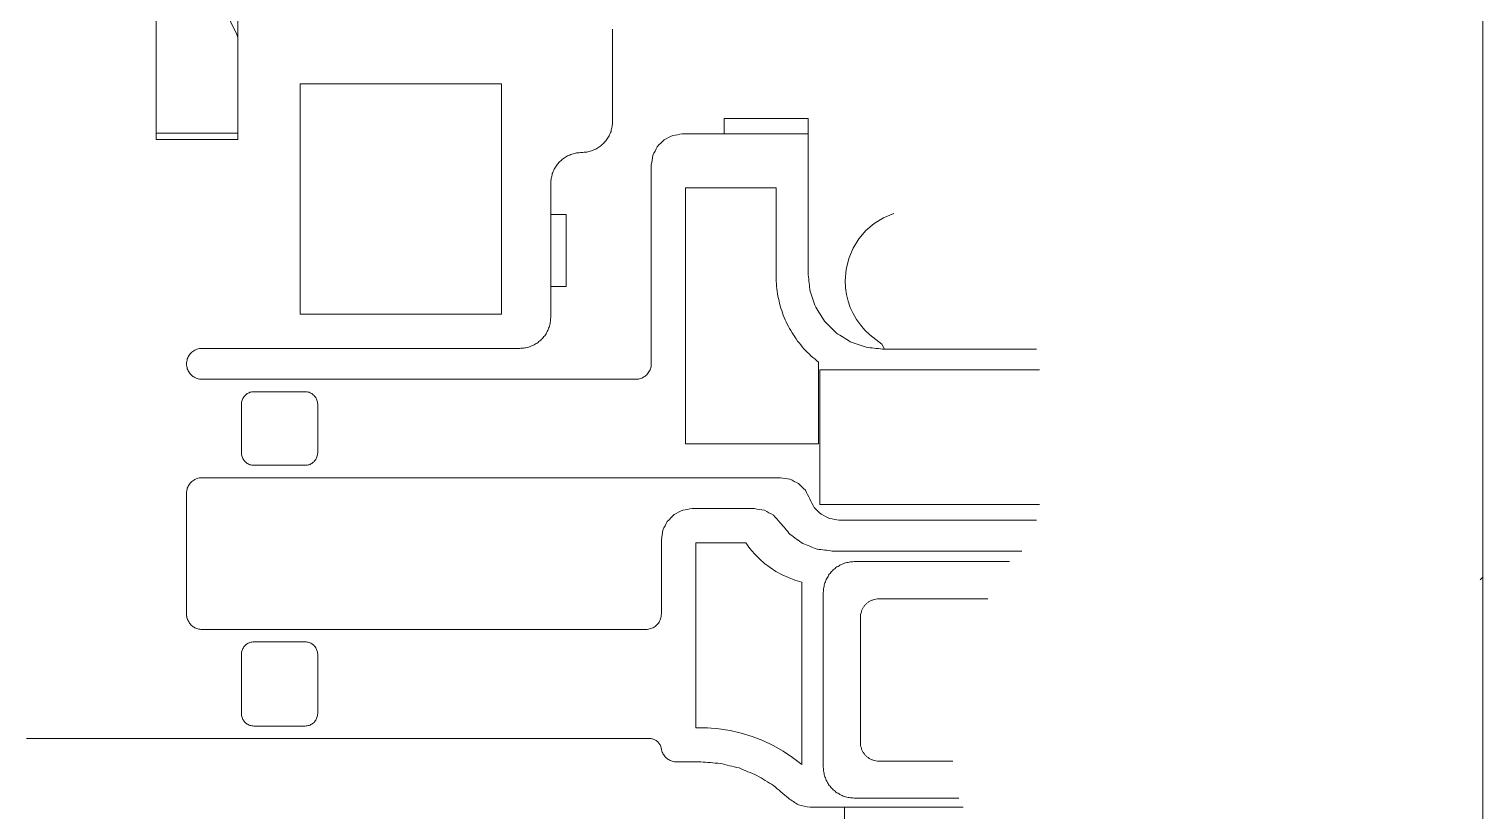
# Model space of a CAD drawing. Header units: millimetres. Extents: x 1863 to 2194, y 977 to 1295.
# Drawn here: x 2170.47 to 2193.97, y 1184.19 to 1196.83 of the extents above; entities that cross this region are included whole.
import ezdxf

# ---------------------------------------------------------------- set-up
doc = ezdxf.new("R2010")
doc.units = ezdxf.units.MM
doc.layers.add('05 Tray 實際版框', color=220, linetype='Continuous', lineweight=25)
doc.layers.add('2', color=7, linetype='Continuous', true_color=0xffffff)

msp = doc.modelspace()

# ---------------------------------------------------------------- linework, layer by layer
at = {"layer": '05 Tray 實際版框', "lineweight": 0, "ltscale": 0.2}
msp.add_line((2193.923, 1187.927), (2193.966, 1187.971), dxfattribs=at)
msp.add_lwpolyline([(2133.719, 1252.203), (2177.895, 1252.203, -0.198912), (2181.43, 1250.739), (2192.502, 1239.668, -0.198912), (2193.966, 1236.132), (2193.966, 1087.203)], format="xyb", dxfattribs=at)
at = {"layer": '2', "color": 35, "linetype": 'Continuous', "lineweight": 18}
for p, q in [((2172.526, 1195.041), (2172.526, 1198.13)), ((2173.831, 1196.736), (2173.096, 1198.26)), ((2173.846, 1195.041), (2173.846, 1196.999)), ((2181.705, 1195.381), (2183.065, 1195.381)), ((2181.705, 1195.131), (2181.705, 1195.381)), ((2183.065, 1195.381), (2183.065, 1195.132)), ((2172.526, 1195.141), (2173.846, 1195.141)), ((2173.846, 1195.041), (2172.526, 1195.041)), ((2179.153, 1193.831), (2178.903, 1193.831)), ((2179.153, 1192.666), (2179.153, 1193.831)), ((2183.996, 1193.57), (2184.13, 1193.685)), ((2184.13, 1193.685), (2184.281, 1193.778)), ((2184.281, 1193.778), (2184.446, 1193.848)), ((2183.788, 1193.285), (2183.881, 1193.436)), ((2183.881, 1193.436), (2183.996, 1193.57)), ((2183.718, 1193.12), (2183.788, 1193.285)), ((2183.66, 1192.757), (2183.675, 1192.943)), ((2183.675, 1192.943), (2183.718, 1193.12)), ((2183.665, 1192.645), (2183.66, 1192.757)), ((2178.903, 1192.666), (2179.153, 1192.666)), ((2183.681, 1192.536), (2183.665, 1192.645)), ((2183.707, 1192.429), (2183.681, 1192.536)), ((2183.743, 1192.326), (2183.707, 1192.429)), ((2183.789, 1192.227), (2183.743, 1192.326)), ((2183.844, 1192.133), (2183.789, 1192.227)), ((2183.908, 1192.044), (2183.844, 1192.133)), ((2183.98, 1191.961), (2183.908, 1192.044)), ((2184.06, 1191.885), (2183.98, 1191.961)), ((2184.252, 1191.736), (2184.06, 1191.885)), ((2184.295, 1191.654), (2184.252, 1191.736)), ((2181.248, 1185.533), (2181.248, 1188.526)), ((2181.248, 1188.526), (2182.055, 1188.526)), ((2182.055, 1188.526), (2182.122, 1188.434)), ((2182.122, 1188.434), (2182.195, 1188.347)), ((2182.195, 1188.347), (2182.274, 1188.267)), ((2182.274, 1188.267), (2182.358, 1188.192)), ((2182.358, 1188.192), (2182.448, 1188.124)), ((2182.448, 1188.124), (2182.542, 1188.063)), ((2182.542, 1188.063), (2182.641, 1188.008)), ((2182.641, 1188.008), (2182.744, 1187.961)), ((2182.744, 1187.961), (2182.85, 1187.921)), ((2182.85, 1187.921), (2182.959, 1187.889)), ((2182.958, 1187.889), (2182.958, 1184.942)), ((2181.434, 1185.532), (2181.248, 1185.533)), ((2181.619, 1185.517), (2181.434, 1185.532)), ((2181.802, 1185.489), (2181.619, 1185.517)), ((2181.982, 1185.448), (2181.802, 1185.489)), ((2182.158, 1185.394), (2181.982, 1185.448)), ((2182.329, 1185.328), (2182.158, 1185.394)), ((2182.496, 1185.249), (2182.329, 1185.328)), ((2182.657, 1185.159), (2182.496, 1185.249)), ((2182.811, 1185.056), (2182.657, 1185.159)), ((2182.958, 1184.942), (2182.811, 1185.056)), ((2183.651, 1184.25), (2183.651, 1183.45))]:
    msp.add_line(p, q, dxfattribs=at)
msp.add_arc((2173.696, 1196.671), 0.15, 0, 25.7479, dxfattribs=at)
for points, degree in [([(2179.903, 1195.331), (2179.903, 1196.825)], 1), ([(2174.853, 1192.219), (2174.853, 1195.94)], 1), ([(2174.853, 1195.94), (2178.108, 1195.94)], 1), ([(2178.108, 1195.94), (2178.108, 1192.219)], 1), ([(2179.896, 1195.25), (2179.898, 1195.277), (2179.9, 1195.304), (2179.903, 1195.331)], 3), ([(2179.806, 1195.036), (2179.82, 1195.057), (2179.833, 1195.079), (2179.847, 1195.101)], 3), ([(2179.847, 1195.101), (2179.857, 1195.125), (2179.867, 1195.149), (2179.877, 1195.173)], 3), ([(2179.877, 1195.173), (2179.883, 1195.199), (2179.89, 1195.224), (2179.896, 1195.25)], 3), ([(2180.874, 1195.106), (2180.828, 1195.083), (2180.781, 1195.059), (2180.734, 1195.035)], 3), ([(2181.028, 1195.131), (2180.977, 1195.123), (2180.926, 1195.115), (2180.874, 1195.106)], 3), ([(2183.064, 1195.131), (2181.028, 1195.131)], 1), ([(2183.064, 1192.854), (2183.064, 1195.131)], 1), ([(2179.245, 1194.805), (2179.27, 1194.812), (2179.296, 1194.818), (2179.322, 1194.824)], 3), ([(2179.322, 1194.824), (2179.349, 1194.826), (2179.376, 1194.829), (2179.403, 1194.831)], 3), ([(2179.403, 1194.831), (2179.43, 1194.833), (2179.457, 1194.835), (2179.484, 1194.837)], 3), ([(2179.484, 1194.837), (2179.51, 1194.844), (2179.535, 1194.85), (2179.561, 1194.856)], 3), ([(2179.561, 1194.856), (2179.585, 1194.866), (2179.609, 1194.877), (2179.633, 1194.887)], 3), ([(2179.633, 1194.887), (2179.654, 1194.9), (2179.676, 1194.914), (2179.698, 1194.927)], 3), ([(2179.698, 1194.927), (2179.717, 1194.944), (2179.737, 1194.961), (2179.756, 1194.977)], 3), ([(2179.756, 1194.977), (2179.773, 1194.997), (2179.79, 1195.016), (2179.806, 1195.036)], 3), ([(2180.624, 1194.925), (2180.6, 1194.878), (2180.577, 1194.832), (2180.553, 1194.785)], 3), ([(2180.734, 1195.035), (2180.698, 1194.998), (2180.661, 1194.962), (2180.624, 1194.925)], 3), ([(2178.958, 1194.561), (2178.972, 1194.583), (2178.986, 1194.604), (2178.999, 1194.626)], 3), ([(2178.999, 1194.626), (2179.016, 1194.646), (2179.032, 1194.665), (2179.049, 1194.684)], 3), ([(2179.049, 1194.684), (2179.069, 1194.701), (2179.088, 1194.718), (2179.107, 1194.734)], 3), ([(2179.107, 1194.734), (2179.129, 1194.748), (2179.151, 1194.762), (2179.173, 1194.775)], 3), ([(2179.173, 1194.775), (2179.197, 1194.785), (2179.221, 1194.795), (2179.245, 1194.805)], 3), ([(2180.553, 1194.785), (2180.545, 1194.734), (2180.537, 1194.682), (2180.528, 1194.631)], 3), ([(2180.528, 1194.631), (2180.528, 1191.416)], 1), ([(2178.903, 1194.331), (2178.905, 1194.358), (2178.907, 1194.385), (2178.909, 1194.412)], 3), ([(2178.909, 1194.412), (2178.916, 1194.438), (2178.922, 1194.463), (2178.928, 1194.489)], 3), ([(2178.928, 1194.489), (2178.938, 1194.513), (2178.948, 1194.537), (2178.958, 1194.561)], 3), ([(2178.903, 1192.166), (2178.903, 1194.331)], 1), ([(2181.078, 1194.261), (2182.544, 1194.261)], 1), ([(2181.078, 1190.126), (2181.078, 1194.261)], 1), ([(2182.544, 1194.261), (2182.544, 1192.832)], 1), ([(2182.544, 1192.832), (2182.546, 1192.778), (2182.549, 1192.724), (2182.551, 1192.67)], 3), ([(2183.094, 1192.587), (2183.084, 1192.676), (2183.074, 1192.765), (2183.064, 1192.854)], 3), ([(2182.551, 1192.67), (2182.559, 1192.616), (2182.566, 1192.563), (2182.573, 1192.51)], 3), ([(2182.573, 1192.51), (2182.586, 1192.458), (2182.598, 1192.406), (2182.61, 1192.354)], 3), ([(2183.184, 1192.334), (2183.154, 1192.418), (2183.124, 1192.503), (2183.094, 1192.587)], 3), ([(2182.61, 1192.354), (2182.627, 1192.304), (2182.644, 1192.253), (2182.661, 1192.203)], 3), ([(2183.327, 1192.106), (2183.279, 1192.182), (2183.231, 1192.258), (2183.184, 1192.334)], 3), ([(2178.108, 1192.219), (2174.853, 1192.219)], 1), ([(2178.847, 1191.936), (2178.857, 1191.96), (2178.867, 1191.984), (2178.877, 1192.008)], 3), ([(2178.877, 1192.008), (2178.884, 1192.034), (2178.89, 1192.059), (2178.896, 1192.085)], 3), ([(2178.896, 1192.085), (2178.898, 1192.112), (2178.9, 1192.139), (2178.903, 1192.166)], 3), ([(2182.661, 1192.203), (2182.682, 1192.154), (2182.703, 1192.105), (2182.725, 1192.057)], 3), ([(2182.725, 1192.057), (2182.75, 1192.01), (2182.776, 1191.964), (2182.802, 1191.917)], 3), ([(2183.516, 1191.916), (2183.453, 1191.979), (2183.39, 1192.043), (2183.327, 1192.106)], 3), ([(2178.698, 1191.762), (2178.718, 1191.779), (2178.737, 1191.796), (2178.756, 1191.812)], 3), ([(2178.756, 1191.812), (2178.773, 1191.832), (2178.79, 1191.851), (2178.806, 1191.871)], 3), ([(2178.806, 1191.871), (2178.82, 1191.892), (2178.833, 1191.914), (2178.847, 1191.936)], 3), ([(2182.802, 1191.917), (2182.831, 1191.873), (2182.861, 1191.829), (2182.891, 1191.785)], 3), ([(2182.891, 1191.785), (2182.925, 1191.744), (2182.959, 1191.703), (2182.993, 1191.661)], 3), ([(2183.744, 1191.773), (2183.668, 1191.821), (2183.592, 1191.868), (2183.516, 1191.916)], 3), ([(2183.998, 1191.684), (2183.913, 1191.714), (2183.828, 1191.744), (2183.744, 1191.773)], 3), ([(2173.046, 1191.531), (2173.052, 1191.542), (2173.059, 1191.553), (2173.066, 1191.564)], 3), ([(2173.066, 1191.564), (2173.074, 1191.573), (2173.083, 1191.583), (2173.091, 1191.593)], 3), ([(2173.091, 1191.593), (2173.101, 1191.601), (2173.11, 1191.609), (2173.12, 1191.618)], 3), ([(2173.12, 1191.618), (2173.131, 1191.624), (2173.142, 1191.631), (2173.153, 1191.638)], 3), ([(2173.153, 1191.638), (2173.165, 1191.643), (2173.177, 1191.648), (2173.189, 1191.653)], 3), ([(2173.189, 1191.653), (2173.201, 1191.656), (2173.214, 1191.66), (2173.227, 1191.663)], 3), ([(2173.227, 1191.663), (2173.24, 1191.664), (2173.254, 1191.665), (2173.267, 1191.666)], 3), ([(2173.267, 1191.666), (2178.402, 1191.666)], 1), ([(2178.402, 1191.666), (2178.429, 1191.668), (2178.457, 1191.67), (2178.484, 1191.672)], 3), ([(2178.484, 1191.672), (2178.509, 1191.679), (2178.535, 1191.685), (2178.561, 1191.691)], 3), ([(2178.561, 1191.691), (2178.585, 1191.702), (2178.609, 1191.712), (2178.633, 1191.722)], 3), ([(2178.633, 1191.722), (2178.655, 1191.735), (2178.676, 1191.749), (2178.698, 1191.762)], 3), ([(2182.993, 1191.661), (2183.03, 1191.623), (2183.068, 1191.585), (2183.106, 1191.547)], 3), ([(2183.106, 1191.547), (2183.147, 1191.512), (2183.189, 1191.477), (2183.23, 1191.442)], 3), ([(2184.264, 1191.654), (2184.175, 1191.664), (2184.087, 1191.674), (2183.998, 1191.684)], 3), ([(2186.752, 1191.654), (2184.264, 1191.654)], 1), ([(2173.018, 1191.416), (2173.019, 1191.429), (2173.02, 1191.443), (2173.021, 1191.456)], 3), ([(2173.021, 1191.375), (2173.02, 1191.389), (2173.019, 1191.402), (2173.018, 1191.416)], 3), ([(2173.021, 1191.456), (2173.024, 1191.469), (2173.027, 1191.482), (2173.03, 1191.495)], 3), ([(2173.03, 1191.337), (2173.027, 1191.35), (2173.024, 1191.363), (2173.021, 1191.375)], 3), ([(2173.03, 1191.495), (2173.035, 1191.507), (2173.04, 1191.519), (2173.046, 1191.531)], 3), ([(2173.046, 1191.301), (2173.04, 1191.313), (2173.035, 1191.325), (2173.03, 1191.337)], 3), ([(2173.066, 1191.268), (2173.059, 1191.279), (2173.052, 1191.29), (2173.046, 1191.301)], 3), ([(2180.5, 1191.301), (2180.494, 1191.29), (2180.487, 1191.279), (2180.48, 1191.268)], 3), ([(2180.515, 1191.337), (2180.51, 1191.325), (2180.505, 1191.313), (2180.5, 1191.301)], 3), ([(2180.525, 1191.375), (2180.522, 1191.363), (2180.519, 1191.35), (2180.515, 1191.337)], 3), ([(2180.528, 1191.416), (2180.527, 1191.402), (2180.526, 1191.389), (2180.525, 1191.375)], 3), ([(2183.23, 1191.442), (2183.23, 1190.126)], 1), ([(2186.802, 1191.321), (2183.253, 1191.321)], 1), ([(2183.253, 1191.321), (2183.253, 1189.141)], 1), ([(2173.091, 1191.239), (2173.083, 1191.249), (2173.074, 1191.259), (2173.066, 1191.268)], 3), ([(2173.12, 1191.214), (2173.11, 1191.223), (2173.101, 1191.231), (2173.091, 1191.239)], 3), ([(2173.153, 1191.194), (2173.142, 1191.201), (2173.131, 1191.207), (2173.12, 1191.214)], 3), ([(2173.189, 1191.179), (2173.177, 1191.184), (2173.165, 1191.189), (2173.153, 1191.194)], 3), ([(2173.227, 1191.169), (2173.214, 1191.172), (2173.201, 1191.176), (2173.189, 1191.179)], 3), ([(2173.267, 1191.166), (2173.254, 1191.167), (2173.24, 1191.168), (2173.227, 1191.169)], 3), ([(2175.237, 1191.166), (2173.267, 1191.166)], 1), ([(2175.373, 1191.166), (2175.237, 1191.166)], 1), ([(2175.51, 1191.166), (2175.373, 1191.166)], 1), ([(2177.381, 1191.166), (2175.51, 1191.166)], 1), ([(2177.827, 1191.166), (2177.381, 1191.166)], 1), ([(2178.273, 1191.166), (2177.827, 1191.166)], 1), ([(2179.361, 1191.166), (2178.273, 1191.166)], 1), ([(2179.73, 1191.166), (2179.361, 1191.166)], 1), ([(2180.097, 1191.166), (2179.73, 1191.166)], 1), ([(2180.278, 1191.166), (2180.097, 1191.166)], 1), ([(2180.319, 1191.169), (2180.305, 1191.168), (2180.292, 1191.167), (2180.278, 1191.166)], 3), ([(2180.357, 1191.179), (2180.345, 1191.176), (2180.332, 1191.172), (2180.319, 1191.169)], 3), ([(2180.393, 1191.194), (2180.381, 1191.189), (2180.369, 1191.184), (2180.357, 1191.179)], 3), ([(2180.426, 1191.214), (2180.415, 1191.207), (2180.404, 1191.201), (2180.393, 1191.194)], 3), ([(2180.455, 1191.239), (2180.445, 1191.231), (2180.436, 1191.223), (2180.426, 1191.214)], 3), ([(2180.48, 1191.268), (2180.472, 1191.259), (2180.463, 1191.249), (2180.455, 1191.239)], 3), ([(2173.908, 1190.798), (2173.911, 1190.808), (2173.913, 1190.819), (2173.916, 1190.829)], 3), ([(2173.916, 1190.829), (2173.92, 1190.839), (2173.924, 1190.848), (2173.928, 1190.858)], 3), ([(2173.928, 1190.858), (2173.933, 1190.866), (2173.939, 1190.875), (2173.944, 1190.884)], 3), ([(2173.944, 1190.884), (2173.951, 1190.892), (2173.957, 1190.899), (2173.964, 1190.907)], 3), ([(2173.964, 1190.907), (2173.972, 1190.914), (2173.979, 1190.921), (2173.987, 1190.927)], 3), ([(2173.987, 1190.927), (2173.996, 1190.933), (2174.004, 1190.938), (2174.013, 1190.943)], 3), ([(2174.013, 1190.943), (2174.023, 1190.947), (2174.032, 1190.952), (2174.042, 1190.956)], 3), ([(2174.042, 1190.956), (2174.052, 1190.958), (2174.062, 1190.961), (2174.073, 1190.963)], 3), ([(2174.073, 1190.963), (2174.083, 1190.964), (2174.094, 1190.965), (2174.105, 1190.966)], 3), ([(2174.105, 1190.966), (2174.936, 1190.966)], 1), ([(2174.936, 1190.966), (2174.947, 1190.965), (2174.958, 1190.964), (2174.968, 1190.963)], 3), ([(2174.968, 1190.963), (2174.979, 1190.961), (2174.989, 1190.958), (2174.999, 1190.956)], 3), ([(2174.999, 1190.956), (2175.009, 1190.952), (2175.018, 1190.947), (2175.028, 1190.943)], 3), ([(2175.028, 1190.943), (2175.037, 1190.938), (2175.046, 1190.933), (2175.054, 1190.927)], 3), ([(2175.054, 1190.927), (2175.062, 1190.921), (2175.07, 1190.914), (2175.078, 1190.907)], 3), ([(2175.078, 1190.907), (2175.084, 1190.899), (2175.091, 1190.892), (2175.098, 1190.884)], 3), ([(2175.098, 1190.884), (2175.103, 1190.875), (2175.109, 1190.866), (2175.114, 1190.858)], 3), ([(2175.114, 1190.858), (2175.118, 1190.848), (2175.122, 1190.839), (2175.126, 1190.829)], 3), ([(2175.126, 1190.829), (2175.129, 1190.819), (2175.131, 1190.808), (2175.134, 1190.798)], 3), ([(2173.906, 1190.766), (2173.907, 1190.777), (2173.907, 1190.787), (2173.908, 1190.798)], 3), ([(2173.906, 1189.976), (2173.906, 1190.766)], 1), ([(2175.134, 1190.798), (2175.135, 1190.787), (2175.136, 1190.777), (2175.137, 1190.766)], 3), ([(2175.137, 1190.766), (2175.137, 1189.976)], 1), ([(2183.23, 1190.126), (2181.078, 1190.126)], 1), ([(2173.908, 1189.944), (2173.907, 1189.955), (2173.907, 1189.965), (2173.906, 1189.976)], 3), ([(2173.916, 1189.913), (2173.913, 1189.923), (2173.911, 1189.934), (2173.908, 1189.944)], 3), ([(2173.928, 1189.884), (2173.924, 1189.894), (2173.92, 1189.903), (2173.916, 1189.913)], 3), ([(2175.126, 1189.913), (2175.122, 1189.903), (2175.118, 1189.894), (2175.114, 1189.884)], 3), ([(2175.134, 1189.944), (2175.131, 1189.934), (2175.129, 1189.923), (2175.126, 1189.913)], 3), ([(2175.137, 1189.976), (2175.136, 1189.965), (2175.135, 1189.955), (2175.134, 1189.944)], 3), ([(2173.944, 1189.858), (2173.939, 1189.867), (2173.933, 1189.876), (2173.928, 1189.884)], 3), ([(2173.964, 1189.835), (2173.957, 1189.843), (2173.951, 1189.85), (2173.944, 1189.858)], 3), ([(2173.987, 1189.815), (2173.979, 1189.821), (2173.972, 1189.828), (2173.964, 1189.835)], 3), ([(2174.013, 1189.799), (2174.004, 1189.804), (2173.996, 1189.809), (2173.987, 1189.815)], 3), ([(2174.042, 1189.786), (2174.032, 1189.79), (2174.023, 1189.794), (2174.013, 1189.799)], 3), ([(2174.073, 1189.779), (2174.062, 1189.781), (2174.052, 1189.784), (2174.042, 1189.786)], 3), ([(2174.105, 1189.776), (2174.094, 1189.777), (2174.083, 1189.778), (2174.073, 1189.779)], 3), ([(2174.936, 1189.776), (2174.105, 1189.776)], 1), ([(2174.968, 1189.779), (2174.958, 1189.778), (2174.947, 1189.777), (2174.936, 1189.776)], 3), ([(2174.999, 1189.786), (2174.989, 1189.784), (2174.979, 1189.781), (2174.968, 1189.779)], 3), ([(2175.028, 1189.799), (2175.018, 1189.794), (2175.009, 1189.79), (2174.999, 1189.786)], 3), ([(2175.054, 1189.815), (2175.046, 1189.809), (2175.037, 1189.804), (2175.028, 1189.799)], 3), ([(2175.078, 1189.835), (2175.07, 1189.828), (2175.062, 1189.821), (2175.054, 1189.815)], 3), ([(2175.098, 1189.858), (2175.091, 1189.85), (2175.084, 1189.843), (2175.078, 1189.835)], 3), ([(2175.114, 1189.884), (2175.109, 1189.876), (2175.103, 1189.867), (2175.098, 1189.858)], 3), ([(2173.03, 1189.405), (2173.035, 1189.417), (2173.04, 1189.429), (2173.046, 1189.441)], 3), ([(2173.046, 1189.441), (2173.052, 1189.452), (2173.059, 1189.463), (2173.066, 1189.474)], 3), ([(2173.066, 1189.474), (2173.074, 1189.484), (2173.083, 1189.493), (2173.091, 1189.503)], 3), ([(2173.091, 1189.503), (2173.101, 1189.511), (2173.11, 1189.52), (2173.12, 1189.528)], 3), ([(2173.12, 1189.528), (2173.131, 1189.535), (2173.142, 1189.542), (2173.153, 1189.549)], 3), ([(2173.153, 1189.549), (2173.165, 1189.554), (2173.177, 1189.559), (2173.189, 1189.564)], 3), ([(2173.189, 1189.564), (2173.201, 1189.567), (2173.214, 1189.57), (2173.227, 1189.573)], 3), ([(2173.227, 1189.573), (2173.24, 1189.574), (2173.254, 1189.575), (2173.267, 1189.576)], 3), ([(2173.267, 1189.576), (2175.237, 1189.576)], 1), ([(2175.237, 1189.576), (2175.373, 1189.576)], 1), ([(2175.373, 1189.576), (2175.51, 1189.576)], 1), ([(2175.51, 1189.576), (2177.381, 1189.576)], 1), ([(2177.381, 1189.576), (2177.827, 1189.576)], 1), ([(2177.827, 1189.576), (2178.273, 1189.576)], 1), ([(2178.273, 1189.576), (2179.361, 1189.576)], 1), ([(2179.361, 1189.576), (2179.73, 1189.576)], 1), ([(2179.73, 1189.576), (2180.097, 1189.576)], 1), ([(2180.097, 1189.576), (2182.614, 1189.576)], 1), ([(2182.614, 1189.576), (2182.665, 1189.568), (2182.716, 1189.56), (2182.768, 1189.552)], 3), ([(2182.768, 1189.552), (2182.814, 1189.529), (2182.86, 1189.505), (2182.907, 1189.482)], 3), ([(2182.907, 1189.482), (2182.944, 1189.445), (2182.98, 1189.408), (2183.017, 1189.372)], 3), ([(2173.018, 1189.326), (2173.019, 1189.34), (2173.02, 1189.353), (2173.021, 1189.367)], 3), ([(2173.018, 1187.374), (2173.018, 1189.326)], 1), ([(2173.021, 1189.367), (2173.024, 1189.38), (2173.027, 1189.393), (2173.03, 1189.405)], 3), ([(2183.017, 1189.372), (2183.041, 1189.326), (2183.065, 1189.28), (2183.089, 1189.234)], 3), ([(2183.089, 1189.234), (2183.113, 1189.187), (2183.136, 1189.141), (2183.159, 1189.095)], 3), ([(2180.897, 1188.981), (2180.86, 1188.944), (2180.823, 1188.907), (2180.787, 1188.87)], 3), ([(2181.036, 1189.052), (2180.99, 1189.028), (2180.943, 1189.005), (2180.897, 1188.981)], 3), ([(2181.191, 1189.077), (2181.14, 1189.068), (2181.088, 1189.06), (2181.036, 1189.052)], 3), ([(2181.243, 1189.077), (2181.191, 1189.077)], 1), ([(2182.193, 1189.077), (2181.243, 1189.077)], 1), ([(2182.356, 1189.049), (2182.302, 1189.058), (2182.248, 1189.067), (2182.193, 1189.077)], 3), ([(2182.502, 1188.97), (2182.453, 1188.996), (2182.405, 1189.023), (2182.356, 1189.049)], 3), ([(2182.613, 1188.848), (2182.576, 1188.889), (2182.539, 1188.929), (2182.502, 1188.97)], 3), ([(2183.159, 1189.095), (2183.196, 1189.059), (2183.234, 1189.022), (2183.271, 1188.986)], 3), ([(2183.253, 1189.141), (2186.802, 1189.141)], 1), ([(2183.271, 1188.986), (2183.317, 1188.962), (2183.364, 1188.939), (2183.41, 1188.915)], 3), ([(2180.715, 1188.731), (2180.707, 1188.68), (2180.699, 1188.628), (2180.691, 1188.577)], 3), ([(2180.787, 1188.87), (2180.763, 1188.824), (2180.739, 1188.778), (2180.715, 1188.731)], 3), ([(2182.773, 1188.658), (2182.719, 1188.721), (2182.666, 1188.785), (2182.613, 1188.848)], 3), ([(2183.41, 1188.915), (2183.461, 1188.907), (2183.512, 1188.899), (2183.563, 1188.891)], 3), ([(2183.563, 1188.891), (2186.752, 1188.891)], 1), ([(2180.691, 1188.577), (2180.691, 1187.374)], 1), ([(2182.975, 1188.513), (2182.907, 1188.561), (2182.84, 1188.609), (2182.773, 1188.658)], 3), ([(2183.206, 1188.422), (2183.129, 1188.452), (2183.052, 1188.482), (2182.975, 1188.513)], 3), ([(2183.453, 1188.391), (2183.371, 1188.401), (2183.288, 1188.412), (2183.206, 1188.422)], 3), ([(2186.513, 1188.391), (2183.453, 1188.391)], 1), ([(2183.404, 1188.015), (2183.39, 1187.993), (2183.377, 1187.971), (2183.363, 1187.95)], 3), ([(2183.454, 1188.073), (2183.437, 1188.054), (2183.42, 1188.035), (2183.404, 1188.015)], 3), ([(2183.512, 1188.123), (2183.492, 1188.107), (2183.473, 1188.09), (2183.454, 1188.073)], 3), ([(2183.577, 1188.164), (2183.556, 1188.15), (2183.534, 1188.137), (2183.512, 1188.123)], 3), ([(2183.649, 1188.194), (2183.625, 1188.184), (2183.601, 1188.174), (2183.577, 1188.164)], 3), ([(2183.726, 1188.213), (2183.7, 1188.207), (2183.675, 1188.201), (2183.649, 1188.194)], 3), ([(2183.807, 1188.22), (2183.78, 1188.218), (2183.753, 1188.215), (2183.726, 1188.213)], 3), ([(2186.317, 1188.22), (2183.807, 1188.22)], 1), ([(2183.314, 1187.801), (2183.312, 1187.774), (2183.31, 1187.747), (2183.307, 1187.72)], 3), ([(2183.333, 1187.878), (2183.327, 1187.852), (2183.32, 1187.827), (2183.314, 1187.801)], 3), ([(2183.363, 1187.95), (2183.353, 1187.926), (2183.343, 1187.902), (2183.333, 1187.878)], 3), ([(2183.307, 1187.72), (2183.307, 1184.9)], 1), ([(2184.03, 1187.562), (2184.018, 1187.552), (2184.006, 1187.542), (2183.995, 1187.532)], 3), ([(2184.069, 1187.586), (2184.056, 1187.578), (2184.043, 1187.57), (2184.03, 1187.562)], 3), ([(2184.112, 1187.604), (2184.097, 1187.598), (2184.083, 1187.592), (2184.069, 1187.586)], 3), ([(2184.158, 1187.616), (2184.143, 1187.612), (2184.127, 1187.608), (2184.112, 1187.604)], 3), ([(2184.207, 1187.62), (2184.19, 1187.618), (2184.174, 1187.617), (2184.158, 1187.616)], 3), ([(2185.967, 1187.62), (2184.207, 1187.62)], 1), ([(2173.018, 1187.368), (2173.018, 1187.37), (2173.018, 1187.372), (2173.018, 1187.374)], 3), ([(2173.018, 1187.362), (2173.018, 1187.364), (2173.018, 1187.366), (2173.018, 1187.368)], 3), ([(2173.018, 1187.357), (2173.018, 1187.359), (2173.018, 1187.361), (2173.018, 1187.362)], 3), ([(2173.019, 1187.351), (2173.019, 1187.353), (2173.018, 1187.355), (2173.018, 1187.357)], 3), ([(2173.019, 1187.345), (2173.019, 1187.347), (2173.019, 1187.349), (2173.019, 1187.351)], 3), ([(2173.02, 1187.34), (2173.02, 1187.342), (2173.02, 1187.343), (2173.019, 1187.345)], 3), ([(2173.021, 1187.334), (2173.021, 1187.336), (2173.02, 1187.338), (2173.02, 1187.34)], 3), ([(2173.022, 1187.328), (2173.022, 1187.33), (2173.021, 1187.332), (2173.021, 1187.334)], 3), ([(2173.023, 1187.323), (2173.023, 1187.325), (2173.023, 1187.326), (2173.022, 1187.328)], 3), ([(2173.025, 1187.317), (2173.024, 1187.319), (2173.024, 1187.321), (2173.023, 1187.323)], 3), ([(2173.035, 1187.284), (2173.031, 1187.295), (2173.028, 1187.306), (2173.025, 1187.317)], 3), ([(2180.688, 1187.333), (2180.685, 1187.321), (2180.681, 1187.308), (2180.678, 1187.295)], 3), ([(2180.691, 1187.374), (2180.69, 1187.36), (2180.689, 1187.347), (2180.688, 1187.333)], 3), ([(2183.911, 1187.368), (2183.909, 1187.352), (2183.908, 1187.336), (2183.907, 1187.32)], 3), ([(2183.907, 1187.32), (2183.907, 1185.295)], 1), ([(2183.922, 1187.415), (2183.918, 1187.399), (2183.915, 1187.384), (2183.911, 1187.368)], 3), ([(2183.94, 1187.458), (2183.934, 1187.443), (2183.928, 1187.429), (2183.922, 1187.415)], 3), ([(2183.965, 1187.497), (2183.957, 1187.484), (2183.948, 1187.471), (2183.94, 1187.458)], 3), ([(2183.995, 1187.532), (2183.985, 1187.52), (2183.975, 1187.509), (2183.965, 1187.497)], 3), ([(2173.049, 1187.254), (2173.044, 1187.264), (2173.04, 1187.274), (2173.035, 1187.284)], 3), ([(2173.067, 1187.226), (2173.061, 1187.235), (2173.055, 1187.244), (2173.049, 1187.254)], 3), ([(2173.088, 1187.2), (2173.081, 1187.209), (2173.074, 1187.217), (2173.067, 1187.226)], 3), ([(2173.112, 1187.178), (2173.104, 1187.185), (2173.096, 1187.193), (2173.088, 1187.2)], 3), ([(2173.139, 1187.159), (2173.13, 1187.166), (2173.121, 1187.172), (2173.112, 1187.178)], 3), ([(2173.169, 1187.144), (2173.159, 1187.149), (2173.149, 1187.154), (2173.139, 1187.159)], 3), ([(2173.2, 1187.133), (2173.19, 1187.137), (2173.179, 1187.141), (2173.169, 1187.144)], 3), ([(2173.233, 1187.126), (2173.222, 1187.129), (2173.211, 1187.131), (2173.2, 1187.133)], 3), ([(2173.267, 1187.124), (2173.256, 1187.125), (2173.245, 1187.125), (2173.233, 1187.126)], 3), ([(2175.237, 1187.124), (2173.267, 1187.124)], 1), ([(2175.373, 1187.124), (2175.237, 1187.124)], 1), ([(2175.51, 1187.124), (2175.373, 1187.124)], 1), ([(2177.381, 1187.124), (2175.51, 1187.124)], 1), ([(2177.827, 1187.124), (2177.381, 1187.124)], 1), ([(2178.273, 1187.124), (2177.827, 1187.124)], 1), ([(2179.564, 1187.124), (2178.273, 1187.124)], 1), ([(2179.971, 1187.124), (2179.564, 1187.124)], 1), ([(2180.379, 1187.124), (2179.971, 1187.124)], 1), ([(2180.441, 1187.124), (2180.379, 1187.124)], 1), ([(2180.482, 1187.127), (2180.468, 1187.126), (2180.455, 1187.125), (2180.441, 1187.124)], 3), ([(2180.52, 1187.137), (2180.508, 1187.134), (2180.495, 1187.13), (2180.482, 1187.127)], 3), ([(2180.556, 1187.152), (2180.544, 1187.147), (2180.532, 1187.142), (2180.52, 1187.137)], 3), ([(2180.589, 1187.172), (2180.578, 1187.165), (2180.567, 1187.159), (2180.556, 1187.152)], 3), ([(2180.618, 1187.197), (2180.608, 1187.189), (2180.599, 1187.181), (2180.589, 1187.172)], 3), ([(2180.643, 1187.226), (2180.635, 1187.217), (2180.626, 1187.207), (2180.618, 1187.197)], 3), ([(2180.663, 1187.259), (2180.656, 1187.248), (2180.65, 1187.237), (2180.643, 1187.226)], 3), ([(2180.678, 1187.295), (2180.673, 1187.283), (2180.668, 1187.271), (2180.663, 1187.259)], 3), ([(2173.928, 1186.816), (2173.933, 1186.824), (2173.939, 1186.833), (2173.944, 1186.842)], 3), ([(2173.944, 1186.842), (2173.951, 1186.85), (2173.957, 1186.857), (2173.964, 1186.865)], 3), ([(2173.964, 1186.865), (2173.972, 1186.872), (2173.979, 1186.878), (2173.987, 1186.885)], 3), ([(2173.987, 1186.885), (2173.996, 1186.89), (2174.004, 1186.896), (2174.013, 1186.901)], 3), ([(2174.013, 1186.901), (2174.023, 1186.905), (2174.032, 1186.909), (2174.042, 1186.913)], 3), ([(2174.042, 1186.913), (2174.052, 1186.916), (2174.062, 1186.918), (2174.073, 1186.921)], 3), ([(2174.073, 1186.921), (2174.083, 1186.922), (2174.094, 1186.923), (2174.105, 1186.924)], 3), ([(2174.105, 1186.924), (2174.936, 1186.924)], 1), ([(2174.936, 1186.924), (2174.947, 1186.923), (2174.958, 1186.922), (2174.968, 1186.921)], 3), ([(2174.968, 1186.921), (2174.979, 1186.918), (2174.989, 1186.916), (2174.999, 1186.913)], 3), ([(2174.999, 1186.913), (2175.009, 1186.909), (2175.018, 1186.905), (2175.028, 1186.901)], 3), ([(2175.028, 1186.901), (2175.037, 1186.896), (2175.046, 1186.89), (2175.054, 1186.885)], 3), ([(2175.054, 1186.885), (2175.062, 1186.878), (2175.07, 1186.872), (2175.078, 1186.865)], 3), ([(2175.078, 1186.865), (2175.084, 1186.857), (2175.091, 1186.85), (2175.098, 1186.842)], 3), ([(2175.098, 1186.842), (2175.103, 1186.833), (2175.109, 1186.824), (2175.114, 1186.816)], 3), ([(2173.906, 1186.724), (2173.907, 1186.734), (2173.907, 1186.745), (2173.908, 1186.756)], 3), ([(2173.906, 1185.763), (2173.906, 1186.724)], 1), ([(2173.908, 1186.756), (2173.911, 1186.766), (2173.913, 1186.777), (2173.916, 1186.787)], 3), ([(2173.916, 1186.787), (2173.92, 1186.796), (2173.924, 1186.806), (2173.928, 1186.816)], 3), ([(2175.114, 1186.816), (2175.118, 1186.806), (2175.122, 1186.796), (2175.126, 1186.787)], 3), ([(2175.126, 1186.787), (2175.129, 1186.777), (2175.131, 1186.766), (2175.134, 1186.756)], 3), ([(2175.134, 1186.756), (2175.135, 1186.745), (2175.136, 1186.734), (2175.137, 1186.724)], 3), ([(2175.137, 1186.724), (2175.137, 1185.763)], 1), ([(2173.908, 1185.731), (2173.907, 1185.742), (2173.907, 1185.753), (2173.906, 1185.763)], 3), ([(2173.916, 1185.7), (2173.913, 1185.71), (2173.911, 1185.721), (2173.908, 1185.731)], 3), ([(2173.928, 1185.671), (2173.924, 1185.681), (2173.92, 1185.691), (2173.916, 1185.7)], 3), ([(2173.944, 1185.645), (2173.939, 1185.654), (2173.933, 1185.663), (2173.928, 1185.671)], 3), ([(2175.114, 1185.671), (2175.109, 1185.663), (2175.103, 1185.654), (2175.098, 1185.645)], 3), ([(2175.126, 1185.7), (2175.122, 1185.691), (2175.118, 1185.681), (2175.114, 1185.671)], 3), ([(2175.134, 1185.731), (2175.131, 1185.721), (2175.129, 1185.71), (2175.126, 1185.7)], 3), ([(2175.137, 1185.763), (2175.136, 1185.753), (2175.135, 1185.742), (2175.134, 1185.731)], 3), ([(2173.964, 1185.622), (2173.957, 1185.63), (2173.951, 1185.637), (2173.944, 1185.645)], 3), ([(2173.987, 1185.602), (2173.979, 1185.609), (2173.972, 1185.615), (2173.964, 1185.622)], 3), ([(2174.013, 1185.586), (2174.004, 1185.591), (2173.996, 1185.596), (2173.987, 1185.602)], 3), ([(2174.042, 1185.574), (2174.032, 1185.578), (2174.023, 1185.582), (2174.013, 1185.586)], 3), ([(2174.073, 1185.566), (2174.062, 1185.568), (2174.052, 1185.571), (2174.042, 1185.574)], 3), ([(2174.105, 1185.563), (2174.094, 1185.564), (2174.083, 1185.565), (2174.073, 1185.566)], 3), ([(2174.936, 1185.563), (2174.105, 1185.563)], 1), ([(2174.968, 1185.566), (2174.958, 1185.565), (2174.947, 1185.564), (2174.936, 1185.563)], 3), ([(2174.999, 1185.574), (2174.989, 1185.571), (2174.979, 1185.568), (2174.968, 1185.566)], 3), ([(2175.028, 1185.586), (2175.018, 1185.582), (2175.009, 1185.578), (2174.999, 1185.574)], 3), ([(2175.054, 1185.602), (2175.046, 1185.596), (2175.037, 1185.591), (2175.028, 1185.586)], 3), ([(2175.078, 1185.622), (2175.07, 1185.615), (2175.062, 1185.609), (2175.054, 1185.602)], 3), ([(2175.098, 1185.645), (2175.091, 1185.637), (2175.084, 1185.63), (2175.078, 1185.622)], 3), ([(2170.431, 1185.364), (2173.018, 1185.364)], 1), ([(2173.018, 1185.364), (2175.237, 1185.364)], 1), ([(2175.237, 1185.364), (2175.373, 1185.364)], 1), ([(2175.373, 1185.364), (2175.51, 1185.364)], 1), ([(2175.51, 1185.364), (2177.381, 1185.364)], 1), ([(2177.381, 1185.364), (2177.827, 1185.364)], 1), ([(2177.827, 1185.364), (2178.273, 1185.364)], 1), ([(2178.273, 1185.364), (2179.564, 1185.364)], 1), ([(2179.564, 1185.364), (2179.971, 1185.364)], 1), ([(2179.971, 1185.364), (2180.379, 1185.364)], 1), ([(2180.379, 1185.364), (2180.493, 1185.364)], 1), ([(2180.493, 1185.364), (2180.503, 1185.363), (2180.512, 1185.362), (2180.521, 1185.362)], 3), ([(2180.521, 1185.362), (2180.53, 1185.36), (2180.538, 1185.358), (2180.547, 1185.356)], 3), ([(2180.547, 1185.356), (2180.556, 1185.353), (2180.564, 1185.35), (2180.572, 1185.347)], 3), ([(2180.572, 1185.347), (2180.58, 1185.343), (2180.588, 1185.339), (2180.596, 1185.335)], 3), ([(2180.596, 1185.335), (2180.603, 1185.33), (2180.611, 1185.325), (2180.618, 1185.32)], 3), ([(2180.618, 1185.32), (2180.624, 1185.314), (2180.631, 1185.308), (2180.638, 1185.303)], 3), ([(2180.638, 1185.303), (2180.643, 1185.296), (2180.649, 1185.289), (2180.655, 1185.282)], 3), ([(2180.655, 1185.282), (2180.659, 1185.275), (2180.664, 1185.267), (2180.669, 1185.26)], 3), ([(2180.669, 1185.26), (2180.673, 1185.252), (2180.677, 1185.244), (2180.68, 1185.235)], 3), ([(2180.68, 1185.235), (2180.683, 1185.227), (2180.686, 1185.218), (2180.688, 1185.209)], 3), ([(2180.688, 1185.209), (2180.688, 1185.209), (2180.688, 1185.208), (2180.689, 1185.208)], 3), ([(2180.689, 1185.208), (2180.689, 1185.207), (2180.689, 1185.207), (2180.689, 1185.206)], 3), ([(2180.689, 1185.206), (2180.689, 1185.206), (2180.689, 1185.205), (2180.689, 1185.205)], 3), ([(2180.689, 1185.205), (2180.689, 1185.204), (2180.689, 1185.204), (2180.69, 1185.203)], 3), ([(2180.69, 1185.203), (2180.69, 1185.203), (2180.69, 1185.202), (2180.69, 1185.202)], 3), ([(2180.69, 1185.202), (2180.69, 1185.201), (2180.69, 1185.201), (2180.69, 1185.201)], 3), ([(2180.691, 1185.195), (2180.694, 1185.183), (2180.696, 1185.171), (2180.699, 1185.159)], 3), ([(2183.907, 1185.295), (2183.908, 1185.279), (2183.909, 1185.262), (2183.911, 1185.246)], 3), ([(2183.911, 1185.246), (2183.915, 1185.231), (2183.918, 1185.215), (2183.922, 1185.2)], 3), ([(2183.922, 1185.2), (2183.928, 1185.186), (2183.934, 1185.171), (2183.94, 1185.157)], 3), ([(2180.699, 1185.159), (2180.704, 1185.148), (2180.708, 1185.137), (2180.712, 1185.126)], 3), ([(2180.712, 1185.126), (2180.718, 1185.116), (2180.724, 1185.106), (2180.729, 1185.096)], 3), ([(2180.729, 1185.096), (2180.736, 1185.087), (2180.744, 1185.077), (2180.751, 1185.068)], 3), ([(2180.751, 1185.068), (2180.759, 1185.06), (2180.767, 1185.052), (2180.775, 1185.044)], 3), ([(2180.775, 1185.044), (2180.785, 1185.037), (2180.794, 1185.03), (2180.803, 1185.023)], 3), ([(2180.803, 1185.023), (2180.813, 1185.018), (2180.824, 1185.012), (2180.834, 1185.007)], 3), ([(2180.834, 1185.007), (2180.845, 1185.003), (2180.856, 1184.998), (2180.867, 1184.994)], 3), ([(2180.867, 1184.994), (2180.878, 1184.992), (2180.89, 1184.989), (2180.902, 1184.987)], 3), ([(2180.902, 1184.987), (2180.914, 1184.986), (2180.926, 1184.985), (2180.938, 1184.984)], 3), ([(2180.938, 1184.984), (2181.326, 1184.984)], 1), ([(2181.326, 1184.984), (2181.431, 1184.976), (2181.535, 1184.968), (2181.64, 1184.959)], 3), ([(2181.64, 1184.959), (2181.742, 1184.935), (2181.844, 1184.91), (2181.946, 1184.886)], 3), ([(2183.94, 1185.157), (2183.948, 1185.144), (2183.957, 1185.131), (2183.965, 1185.118)], 3), ([(2183.965, 1185.118), (2183.975, 1185.106), (2183.985, 1185.094), (2183.995, 1185.083)], 3), ([(2183.995, 1185.083), (2184.006, 1185.073), (2184.018, 1185.063), (2184.03, 1185.053)], 3), ([(2184.03, 1185.053), (2184.043, 1185.045), (2184.056, 1185.036), (2184.069, 1185.028)], 3), ([(2184.069, 1185.028), (2184.083, 1185.022), (2184.097, 1185.016), (2184.112, 1185.01)], 3), ([(2184.112, 1185.01), (2184.127, 1185.006), (2184.143, 1185.002), (2184.158, 1184.999)], 3), ([(2184.158, 1184.999), (2184.174, 1184.997), (2184.19, 1184.996), (2184.207, 1184.995)], 3), ([(2184.207, 1184.995), (2185.401, 1184.995)], 1), ([(2181.946, 1184.886), (2182.042, 1184.846), (2182.139, 1184.806), (2182.235, 1184.765)], 3), ([(2182.235, 1184.765), (2182.325, 1184.711), (2182.415, 1184.656), (2182.504, 1184.601)], 3), ([(2183.307, 1184.9), (2183.31, 1184.873), (2183.312, 1184.846), (2183.314, 1184.819)], 3), ([(2183.314, 1184.819), (2183.32, 1184.793), (2183.327, 1184.767), (2183.333, 1184.742)], 3), ([(2183.333, 1184.742), (2183.343, 1184.718), (2183.353, 1184.694), (2183.363, 1184.67)], 3), ([(2182.504, 1184.601), (2182.584, 1184.533), (2182.663, 1184.465), (2182.743, 1184.397)], 3), ([(2183.363, 1184.67), (2183.377, 1184.648), (2183.39, 1184.626), (2183.404, 1184.604)], 3), ([(2183.404, 1184.604), (2183.42, 1184.585), (2183.437, 1184.566), (2183.454, 1184.546)], 3), ([(2183.454, 1184.546), (2183.473, 1184.53), (2183.492, 1184.513), (2183.512, 1184.496)], 3), ([(2183.512, 1184.496), (2183.534, 1184.483), (2183.556, 1184.469), (2183.577, 1184.456)], 3), ([(2182.743, 1184.397), (2182.797, 1184.36), (2182.851, 1184.324), (2182.904, 1184.288)], 3), ([(2182.904, 1184.288), (2182.968, 1184.275), (2183.032, 1184.262), (2183.096, 1184.25)], 3), ([(2183.577, 1184.456), (2183.601, 1184.445), (2183.625, 1184.435), (2183.649, 1184.425)], 3), ([(2183.649, 1184.425), (2183.675, 1184.419), (2183.7, 1184.413), (2183.726, 1184.406)], 3), ([(2183.726, 1184.406), (2183.753, 1184.404), (2183.78, 1184.402), (2183.807, 1184.4)], 3), ([(2183.807, 1184.4), (2185.5, 1184.4)], 1), ([(2183.096, 1184.25), (2185.569, 1184.25)], 1)]:
    msp.add_open_spline(points, degree=degree, dxfattribs=at)
msp.add_open_spline([(2180.69, 1185.201), (2180.69, 1185.2), (2180.69, 1185.2), (2180.69, 1185.199), (2180.691, 1185.198), (2180.691, 1185.197), (2180.691, 1185.197), (2180.691, 1185.196), (2180.691, 1185.195), (2180.691, 1185.195)], degree=3, knots=[0, 0, 0, 0, 0.251005, 0.251005, 0.501352, 0.501352, 0.751027, 0.751027, 1, 1, 1, 1], dxfattribs=at)

doc.saveas('drawing.dxf')
